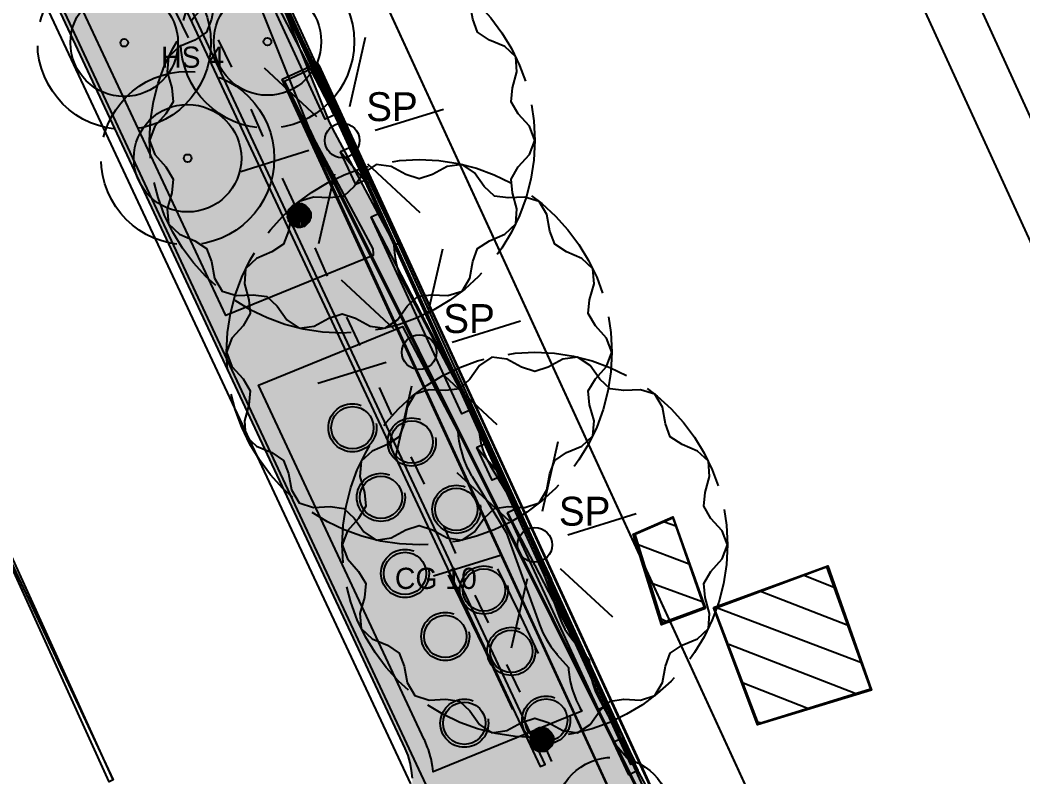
# Model space of a CAD drawing. Header units: metres. Extents: x 1 to 213, y 1 to 147.
# Drawn here: x 111.26 to 121.67, y 65.19 to 73.05 of the extents above; entities that cross this region are included whole.
import ezdxf
from ezdxf.enums import TextEntityAlignment as Align

# ---------------------------------------------------------------- set-up
doc = ezdxf.new("R2010")
doc.units = ezdxf.units.M
doc.linetypes.add('DASHED', pattern=[1.524, 1.27, -0.254])
for name, color, linetype in [('00-BASE-ARQUITECTURA', 8, 'Continuous'), ('PJ-ARBOLES', 94, 'Continuous'), ('PJ-ARBUSTOS', 82, 'Continuous'), ('PJ-COPA-ADULTA', 8, 'DASHED'), ('PJ-ETIQUETAS', 7, 'Continuous'), ('PJ-GRAVILLA', 42, 'Continuous'), ('PJ-HERBACEAS', 212, 'Continuous'), ('PJ-LIMITE-JARDIN', 7, 'Continuous'), ('PJ-MASAS', 92, 'Continuous'), ('PJ-MASAS-RELLENO', 92, 'Continuous'), ('PJ-RIEGO-SECTORES', 5, 'Continuous')]:
    doc.layers.add(name, color=color, linetype=linetype)

# ---------------------------------------------------------------- blocks, each defined once
blk = doc.blocks.new('PJ_SP')
for p, q in [((0.08, 0.351), (0.244, 1.073)), ((-0.264, 0.245), (-0.807, 0.748)), ((0.344, 0.106), (1.051, 0.325)), ((-0.344, -0.106), (-1.051, -0.325)), ((0.264, -0.245), (0.807, -0.748)), ((-0.08, -0.351), (-0.244, -1.073))]:
    blk.add_line(p, q)
blk.add_lwpolyline([(2, 0), (1.945, 0.146), (1.829, 0.276), (1.755, 0.401), (1.768, 0.545), (1.815, 0.712), (1.802, 0.868), (1.689, 0.975), (1.529, 1.042), (1.407, 1.122), (1.356, 1.258), (1.326, 1.429), (1.247, 1.564), (1.098, 1.611), (0.925, 1.602), (0.781, 1.622), (0.676, 1.722), (0.575, 1.863), (0.445, 1.95), (0.291, 1.928), (0.138, 1.845), (0, 1.8), (-0.138, 1.845), (-0.291, 1.928), (-0.445, 1.95), (-0.575, 1.863), (-0.676, 1.722), (-0.781, 1.622), (-0.925, 1.602), (-1.098, 1.611), (-1.247, 1.564), (-1.326, 1.429), (-1.356, 1.258), (-1.407, 1.122), (-1.529, 1.042), (-1.689, 0.975), (-1.802, 0.868), (-1.815, 0.712), (-1.768, 0.545), (-1.755, 0.401), (-1.829, 0.276), (-1.945, 0.146), (-2, 0), (-1.945, -0.146), (-1.829, -0.276), (-1.755, -0.401), (-1.768, -0.545), (-1.815, -0.712), (-1.802, -0.868), (-1.689, -0.975), (-1.529, -1.042), (-1.407, -1.122), (-1.356, -1.258), (-1.326, -1.429), (-1.247, -1.564), (-1.098, -1.611), (-0.925, -1.602), (-0.781, -1.622), (-0.676, -1.722), (-0.575, -1.863), (-0.445, -1.95), (-0.291, -1.928), (-0.138, -1.845), (0, -1.8), (0.138, -1.845), (0.291, -1.928), (0.445, -1.95), (0.575, -1.863), (0.676, -1.722), (0.781, -1.622), (0.925, -1.602), (1.098, -1.611), (1.247, -1.564), (1.326, -1.429), (1.356, -1.258), (1.407, -1.122), (1.529, -1.042), (1.689, -0.975), (1.802, -0.868), (1.815, -0.712), (1.768, -0.545), (1.755, -0.401), (1.829, -0.276), (1.945, -0.146), (2, 0)], close=True)
blk.add_circle((0, 0), 0.18)
at = {"flags": 1}
for tag, p, height in [('CODIGO', (0.15, 0.15), 0.2), ('ESPECIE', (0.15, -0.1), 0.15), ('ZONA', (0.15, -0.3), 0.15)]:
    blk.add_attdef(tag, p, '', height=height, dxfattribs=at)
blk = doc.blocks.new('PJ_CG')
blk.add_circle((0, 0), 0.22)
at = {"flags": 1}
for tag, p, height in [('CODIGO', (0.15, 0.15), 0.2), ('ESPECIE', (0.15, -0.1), 0.15), ('ZONA', (0.15, -0.3), 0.15)]:
    blk.add_attdef(tag, p, '', height=height, dxfattribs=at)
blk = doc.blocks.new('PJ_HS')
for radius in [0.558, 0.04]:
    blk.add_circle((0, 0), radius)
at = {"flags": 1}
for tag, p, height in [('CODIGO', (0.15, 0.15), 0.2), ('ESPECIE', (0.15, -0.1), 0.15), ('ZONA', (0.15, -0.3), 0.15)]:
    blk.add_attdef(tag, p, '', height=height, dxfattribs=at)

msp = doc.modelspace()

# ---------------------------------------------------------------- hatches: boundary and pattern name
at = {"layer": 'PJ-GRAVILLA'}
h = msp.add_hatch(dxfattribs=at)
h.set_pattern_fill('GRAVEL', scale=0.03)
h.paths.add_polyline_path([(96.457, 105.666), (98.275, 106.618), (98.292, 106.626), (98.306, 106.613), (98.72, 106.2), (98.733, 106.186), (98.739, 106.168), (98.923, 105.579), (98.947, 105.515), (98.975, 105.453), (99.009, 105.393), (99.385, 104.792), (99.394, 104.775), (99.402, 104.757), (99.952, 103.304), (99.986, 103.227), (100.028, 103.153), (100.077, 103.085), (100.134, 103.022), (100.262, 102.893), (100.276, 102.878), (100.285, 102.859), (100.855, 101.394), (100.884, 101.327), (100.919, 101.264), (100.96, 101.203), (101.148, 100.953), (101.158, 100.938), (101.165, 100.922), (101.76, 99.436), (101.797, 99.356), (102.429, 98.178), (102.437, 98.16), (102.438, 98.141), (102.438, 98.131), (102.441, 98.056), (102.452, 97.982), (102.469, 97.909), (102.494, 97.838), (102.525, 97.769), (103.794, 95.272), (103.803, 95.249), (103.81, 95.226), (103.893, 94.868), (103.914, 94.794), (103.942, 94.722), (103.977, 94.653), (104.018, 94.588), (104.065, 94.527), (104.189, 94.383), (104.201, 94.368), (104.202, 94.333), (104.21, 94.253), (104.226, 94.175), (104.25, 94.099), (104.281, 94.026), (104.319, 93.956), (104.677, 93.369), (104.686, 93.353), (104.693, 93.337), (105.277, 91.836), (105.307, 91.768), (105.344, 91.702), (105.735, 91.077), (105.744, 91.06), (105.752, 91.042), (106.302, 89.59), (106.336, 89.513), (106.378, 89.439), (106.427, 89.37), (106.484, 89.307), (106.613, 89.178), (106.626, 89.164), (106.627, 89.145), (106.627, 89.137), (106.631, 89.062), (106.641, 88.986), (106.659, 88.913), (106.684, 88.841), (106.715, 88.772), (107.5, 87.241), (107.516, 87.207), (108.087, 85.779), (108.116, 85.715), (108.15, 85.654), (108.19, 85.596), (108.379, 85.344), (108.39, 85.328), (108.398, 85.309), (108.76, 84.302), (108.792, 84.227), (108.83, 84.156), (109.262, 83.449), (109.272, 83.431), (109.28, 83.413), (109.642, 82.406), (109.673, 82.331), (109.712, 82.26), (110.146, 81.551), (110.154, 81.535), (110.161, 81.519), (110.723, 80.075), (110.76, 79.993), (110.806, 79.916), (110.861, 79.845), (111.022, 79.657), (111.036, 79.639), (111.045, 79.619), (111.638, 78.094), (111.675, 78.012), (112.572, 76.303), (112.579, 76.288), (112.584, 76.271), (112.668, 75.906), (112.689, 75.832), (112.717, 75.76), (112.752, 75.692), (112.793, 75.627), (112.84, 75.566), (112.965, 75.42), (112.976, 75.406), (112.985, 75.39), (113.585, 74.103), (113.593, 74.083), (113.594, 74.078), (113.601, 74.011), (113.617, 73.934), (113.64, 73.86), (113.67, 73.787), (113.708, 73.718), (113.752, 73.653), (113.848, 73.524), (113.858, 73.51), (113.865, 73.494), (114.46, 72.008), (114.497, 71.927), (115.128, 70.749), (115.137, 70.732), (115.138, 70.712), (115.138, 70.709), (115.142, 70.632), (115.153, 70.555), (115.171, 70.48), (115.197, 70.407), (115.23, 70.336), (116.011, 68.853), (116.019, 68.835), (116.02, 68.802), (116.028, 68.722), (116.044, 68.644), (116.068, 68.568), (116.099, 68.494), (116.137, 68.424), (116.494, 67.839), (116.504, 67.821), (116.512, 67.802), (116.852, 66.857), (116.88, 66.79), (116.913, 66.726), (116.953, 66.665), (116.997, 66.608), (117.153, 66.426), (117.165, 66.41), (117.167, 66.37), (117.167, 66.37), (117.17, 66.313), (117.182, 66.235), (117.201, 66.158), (117.228, 66.084), (117.262, 66.012), (117.775, 65.06), (117.783, 65.043), (117.789, 65.025), (117.983, 64.407), (118.007, 64.339), (118.038, 64.274), (118.922, 62.589), (118.929, 62.574), (118.934, 62.557), (119.018, 62.192), (119.039, 62.118), (119.067, 62.046), (119.102, 61.977), (119.143, 61.912), (119.19, 61.851), (119.313, 61.709), (119.326, 61.691), (119.335, 61.672), (119.604, 61), (113.028, 61), (113.951, 62.424), (113.988, 62.487), (114.019, 62.554), (114.291, 63.213), (114.301, 63.235), (114.314, 63.255), (114.889, 64.045), (114.931, 64.11), (114.967, 64.179), (114.997, 64.251), (115.019, 64.326), (115.034, 64.402), (115.047, 64.494), (115.051, 64.514), (115.062, 64.531), (115.161, 64.657), (115.206, 64.722), (115.246, 64.792), (115.277, 64.865), (115.302, 64.941), (115.319, 65.019), (115.328, 65.099), (115.329, 65.179), (115.321, 65.258), (115.307, 65.337), (115.284, 65.413), (115.254, 65.487), (96.449, 105.64), (96.442, 105.657), (96.457, 105.666)])
at = {"layer": 'PJ-MASAS-RELLENO'}
for points in [[(113.378, 74.026), (113.382, 73.989), (113.385, 73.967), (113.401, 73.89), (113.407, 73.869), (113.43, 73.795), (113.437, 73.774), (113.468, 73.702), (113.477, 73.682), (113.514, 73.613), (113.525, 73.595), (113.569, 73.53), (113.576, 73.521), (113.666, 73.401), (114.256, 71.926), (114.26, 71.915), (114.298, 71.834), (114.303, 71.823), (114.919, 70.674), (114.922, 70.621), (114.923, 70.606), (113.391, 69.983), (111.523, 73.973), (113.103, 74.616), (113.378, 74.026)], [(115.802, 68.777), (115.809, 68.701), (115.813, 68.679), (115.828, 68.601), (115.834, 68.579), (115.857, 68.503), (115.865, 68.482), (115.896, 68.408), (115.905, 68.389), (115.944, 68.318), (115.949, 68.309), (116.304, 67.729), (116.305, 67.726), (116.307, 67.723), (116.645, 66.783), (116.649, 66.773), (116.676, 66.706), (116.685, 66.688), (116.718, 66.624), (116.728, 66.607), (116.768, 66.546), (116.779, 66.529), (116.824, 66.472), (116.83, 66.464), (116.949, 66.326), (116.95, 66.302), (116.953, 66.28), (116.964, 66.202), (116.968, 66.181), (116.988, 66.104), (116.994, 66.083), (117.021, 66.009), (117.029, 65.989), (117.063, 65.918), (117.068, 65.908), (117.087, 65.873), (115.544, 65.244), (115.541, 65.278), (115.538, 65.299), (115.523, 65.378), (115.517, 65.399), (115.495, 65.476), (115.487, 65.497), (115.457, 65.571), (115.453, 65.581), (113.731, 69.257), (115.228, 69.867), (115.802, 68.777)]]:
    msp.add_hatch(color=7, dxfattribs=at).paths.add_polyline_path(points)

# ---------------------------------------------------------------- linework, layer by layer
at = {"layer": '00-BASE-ARQUITECTURA'}
for points in [[(132.733, 32.681), (129.96, 38.513), (126.753, 45.678), (123.451, 52.758), (120.043, 60.007), (116.752, 67.225), (113.566, 74.21), (110.402, 81.365), (106.962, 88.477), (103.628, 95.705), (100.348, 102.806), (97.046, 109.993), (93.786, 117.105), (90.42, 124.481), (87.14, 131.54), (83.753, 138.843), (80.652, 145.574)], [(84.028, 140.663), (126.446, 48.45)], [(84.039, 140.642), (126.457, 48.429)], [(115.471, 65.109), (102.2, 93.472)], [(112.677, 91.906), (125.864, 63.013)], [(114.466, 86.752), (115.842, 83.883), (117.471, 80.222), (119.038, 76.676), (120.615, 73.215), (122.213, 69.723), (123.525, 66.844)], [(115.312, 65.119), (105.819, 85.386)], [(113.005, 72.866), (112.635, 73.628), (112.286, 74.337)], [(113.587, 74.221), (113.545, 74.2), (115.185, 70.728), (113.587, 74.221)], [(113.545, 74.2), (115.185, 70.728), (115.143, 70.707), (113.545, 74.2)], [(113.577, 74.104), (113.481, 74.062), (114.519, 72.062), (113.577, 74.104)], [(113.481, 74.062), (114.519, 72.062), (114.423, 72.02), (113.481, 74.062)], [(113.312, 72.845), (113.45, 72.559)], [(114.349, 72.602), (113.979, 72.432), (119.567, 61.246), (114.349, 72.602)], [(114.36, 72.58), (114, 72.411), (119.588, 61.225), (114.36, 72.58)], [(113.979, 72.432), (119.567, 61.246), (119.207, 61.076), (113.979, 72.432)], [(114, 72.411), (119.588, 61.225), (119.218, 61.055), (114, 72.411)], [(113.651, 72.125), (113.778, 71.84)], [(114.677, 71.723), (114.582, 71.681), (114.836, 71.385), (114.677, 71.723)], [(114.582, 71.681), (114.836, 71.385), (114.741, 71.342), (114.582, 71.681)], [(113.979, 71.406), (114.117, 71.109)], [(114.148, 71.141), (114.127, 71.141), (114.106, 71.131), (114.085, 71.12), (114.074, 71.109), (114.053, 71.088), (114.042, 71.067), (114.032, 71.046), (114.032, 71.025), (114.032, 71.004), (114.042, 70.982), (114.053, 70.961), (114.064, 70.94), (114.074, 70.919), (114.095, 70.908), (114.117, 70.908), (114.138, 70.898), (114.169, 70.898), (114.191, 70.908), (114.212, 70.908), (114.222, 70.919), (114.243, 70.94), (114.254, 70.961), (114.265, 70.982), (114.275, 71.004), (114.275, 71.025), (114.265, 71.046), (114.265, 71.067), (114.254, 71.088), (114.233, 71.109), (114.222, 71.12), (114.201, 71.131), (114.18, 71.141), (114.148, 71.141)], [(114.064, 71.088), (114.064, 70.94), (114.074, 71.109), (114.064, 71.088)], [(114.064, 70.94), (114.074, 71.109), (114.074, 70.929), (114.064, 70.94)], [(114.074, 71.109), (114.074, 70.929), (114.095, 71.12), (114.074, 71.109)], [(114.074, 70.929), (114.095, 71.12), (114.095, 70.919), (114.074, 70.929)], [(114.095, 71.12), (114.095, 70.919), (114.117, 71.131), (114.095, 71.12)], [(114.095, 70.919), (114.117, 71.131), (114.117, 70.908), (114.095, 70.919)], [(114.117, 71.131), (114.117, 70.908), (114.138, 71.141), (114.117, 71.131)], [(114.117, 70.908), (114.138, 71.141), (114.138, 70.898), (114.117, 70.908)], [(114.138, 71.141), (114.138, 70.898), (114.159, 71.141), (114.138, 71.141)], [(114.138, 70.898), (114.159, 71.141), (114.159, 70.898), (114.138, 70.898)], [(114.159, 71.141), (114.159, 70.898), (114.18, 71.131), (114.159, 71.141)], [(114.159, 70.898), (114.18, 71.131), (114.18, 70.898), (114.159, 70.898)], [(114.18, 71.131), (114.18, 70.898), (114.201, 71.131), (114.18, 71.131)], [(114.18, 70.898), (114.201, 71.131), (114.201, 70.908), (114.18, 70.898)], [(114.201, 71.131), (114.201, 70.908), (114.222, 71.12), (114.201, 71.131)], [(114.201, 70.908), (114.222, 71.12), (114.222, 70.919), (114.201, 70.908)], [(114.222, 71.12), (114.222, 70.919), (114.243, 71.099), (114.222, 71.12)], [(114.032, 71.025), (114.032, 71.004), (114.042, 71.056), (114.032, 71.025)], [(114.032, 71.004), (114.042, 71.056), (114.042, 70.982), (114.032, 71.004)], [(114.042, 71.078), (114.042, 70.961), (114.064, 71.088), (114.042, 71.078)], [(114.042, 70.961), (114.064, 71.088), (114.064, 70.94), (114.042, 70.961)], [(114.042, 71.056), (114.042, 70.982), (114.042, 71.078), (114.042, 71.056)], [(114.042, 70.982), (114.042, 71.078), (114.042, 70.961), (114.042, 70.982)], [(114.222, 70.919), (114.243, 71.099), (114.243, 70.94), (114.222, 70.919)], [(114.243, 71.099), (114.243, 70.94), (114.254, 71.088), (114.243, 71.099)], [(114.243, 70.94), (114.254, 71.088), (114.254, 70.951), (114.243, 70.94)], [(114.254, 71.088), (114.254, 70.951), (114.265, 71.067), (114.254, 71.088)], [(114.254, 70.951), (114.265, 71.067), (114.265, 70.972), (114.254, 70.951)], [(114.265, 70.972), (114.265, 71.067), (114.275, 71.046), (114.265, 70.972)], [(114.265, 70.972), (114.275, 70.993), (114.275, 71.046), (114.265, 70.972)], [(114.275, 70.993), (114.275, 71.046), (114.275, 71.014), (114.275, 70.993)], [(114.995, 71.046), (114.9, 71.004), (115.937, 69.003), (114.995, 71.046)], [(114.9, 71.004), (115.937, 69.003), (115.842, 68.961), (114.9, 71.004)], [(115.185, 70.728), (115.143, 70.707), (116.773, 67.236), (115.185, 70.728)], [(115.143, 70.707), (116.773, 67.236), (116.731, 67.215), (115.143, 70.707)], [(114.318, 70.686), (114.445, 70.39)], [(114.646, 69.966), (114.783, 69.67)], [(114.984, 69.236), (115.111, 68.95)], [(110.635, 68.654), (110.592, 68.633), (112.222, 65.162), (110.635, 68.654)], [(110.592, 68.633), (112.222, 65.162), (112.18, 65.14), (110.592, 68.633)], [(116.096, 68.654), (116, 68.612), (116.254, 68.315), (116.096, 68.654)], [(116, 68.612), (116.254, 68.315), (116.159, 68.273), (116, 68.612)], [(115.312, 68.516), (115.45, 68.231)], [(116.413, 67.977), (116.318, 67.934), (117.355, 65.934), (116.413, 67.977)], [(116.318, 67.934), (117.355, 65.934), (117.26, 65.892), (116.318, 67.934)], [(115.651, 67.797), (115.778, 67.511)], [(117.948, 67.839), (118.064, 67.797)], [(117.672, 67.606), (118.202, 67.405)], [(116.371, 65.892), (116.074, 66.527), (115.704, 67.289)], [(116.212, 67.352), (116.424, 66.918), (116.635, 66.474)], [(119.387, 67.289), (119.704, 67.162)], [(116.773, 67.236), (116.731, 67.215), (117.641, 65.341), (116.773, 67.236)], [(116.731, 67.215), (117.641, 65.341), (117.598, 65.32), (116.731, 67.215)], [(117.789, 67.215), (118.339, 67.014)], [(115.979, 67.077), (116.117, 66.791)], [(118.942, 67.119), (119.842, 66.77)], [(118.487, 66.95), (119.99, 66.379)], [(117.916, 66.834), (117.979, 66.802)], [(118.614, 66.569), (119.927, 66.061)], [(116.307, 66.357), (116.445, 66.072)], [(118.763, 66.167), (119.44, 65.902)], [(116.667, 65.701), (116.646, 65.701), (116.625, 65.691), (116.604, 65.68), (116.593, 65.67), (116.572, 65.648), (116.561, 65.627), (116.551, 65.606), (116.551, 65.585), (116.551, 65.564), (116.561, 65.543), (116.572, 65.521), (116.582, 65.5), (116.593, 65.479), (116.614, 65.468), (116.635, 65.458), (116.656, 65.458), (116.688, 65.458), (116.709, 65.458), (116.731, 65.468), (116.741, 65.479), (116.762, 65.5), (116.773, 65.521), (116.783, 65.543), (116.794, 65.564), (116.794, 65.585), (116.783, 65.606), (116.783, 65.627), (116.773, 65.648), (116.752, 65.67), (116.741, 65.68), (116.72, 65.691), (116.699, 65.701), (116.667, 65.701)], [(116.635, 65.691), (116.635, 65.468), (116.656, 65.701), (116.635, 65.691)], [(116.635, 65.468), (116.656, 65.701), (116.656, 65.458), (116.635, 65.468)], [(116.656, 65.701), (116.656, 65.458), (116.678, 65.701), (116.656, 65.701)], [(116.656, 65.458), (116.678, 65.701), (116.678, 65.458), (116.656, 65.458)], [(116.678, 65.701), (116.678, 65.458), (116.699, 65.691), (116.678, 65.701)], [(118.911, 65.765), (118.953, 65.754)], [(116.551, 65.585), (116.551, 65.564), (116.561, 65.617), (116.551, 65.585)], [(116.551, 65.564), (116.561, 65.617), (116.561, 65.543), (116.551, 65.564)], [(116.561, 65.638), (116.561, 65.521), (116.582, 65.648), (116.561, 65.638)], [(116.561, 65.521), (116.582, 65.648), (116.582, 65.5), (116.561, 65.521)], [(116.561, 65.617), (116.561, 65.543), (116.561, 65.638), (116.561, 65.617)], [(116.561, 65.543), (116.561, 65.638), (116.561, 65.521), (116.561, 65.543)], [(116.582, 65.648), (116.582, 65.5), (116.593, 65.67), (116.582, 65.648)], [(116.582, 65.5), (116.593, 65.67), (116.593, 65.49), (116.582, 65.5)], [(116.593, 65.67), (116.593, 65.49), (116.614, 65.68), (116.593, 65.67)], [(116.593, 65.49), (116.614, 65.68), (116.614, 65.479), (116.593, 65.49)], [(116.614, 65.68), (116.614, 65.479), (116.635, 65.691), (116.614, 65.68)], [(116.614, 65.479), (116.635, 65.691), (116.635, 65.468), (116.614, 65.479)], [(116.646, 65.638), (116.773, 65.352)], [(116.678, 65.458), (116.699, 65.691), (116.699, 65.458), (116.678, 65.458)], [(116.699, 65.691), (116.699, 65.458), (116.72, 65.691), (116.699, 65.691)], [(116.699, 65.458), (116.72, 65.691), (116.72, 65.468), (116.699, 65.458)], [(116.72, 65.691), (116.72, 65.468), (116.741, 65.68), (116.72, 65.691)], [(116.72, 65.468), (116.741, 65.68), (116.741, 65.479), (116.72, 65.468)], [(116.741, 65.68), (116.741, 65.479), (116.762, 65.659), (116.741, 65.68)], [(116.741, 65.479), (116.762, 65.659), (116.762, 65.5), (116.741, 65.479)], [(116.762, 65.659), (116.762, 65.5), (116.773, 65.638), (116.762, 65.659)], [(116.762, 65.5), (116.773, 65.638), (116.773, 65.511), (116.762, 65.5)], [(116.773, 65.638), (116.773, 65.511), (116.783, 65.627), (116.773, 65.638)], [(116.773, 65.511), (116.783, 65.627), (116.783, 65.532), (116.773, 65.511)], [(116.783, 65.532), (116.783, 65.627), (116.794, 65.606), (116.783, 65.532)], [(116.783, 65.532), (116.794, 65.553), (116.794, 65.606), (116.783, 65.532)], [(116.794, 65.553), (116.794, 65.606), (116.794, 65.574), (116.794, 65.553)], [(117.514, 65.595), (117.418, 65.553), (117.672, 65.257), (117.514, 65.595)], [(117.418, 65.553), (117.672, 65.257), (117.577, 65.214), (117.418, 65.553)]]:
    msp.add_lwpolyline(points, dxfattribs=at)
for points in [[(97.564, 106.077), (116.656, 65.299), (116.709, 65.32), (97.607, 106.098)], [(118.371, 66.94), (117.916, 66.77), (117.62, 67.712), (118.032, 67.892)], [(118.36, 66.95), (117.926, 66.791), (117.641, 67.712), (118.032, 67.881)], [(118.456, 66.95), (119.641, 67.384), (120.096, 66.093), (118.911, 65.733)], [(118.466, 66.94), (119.63, 67.373), (120.086, 66.103), (118.921, 65.744)]]:
    msp.add_lwpolyline(points, close=True, dxfattribs=at)
at = {"layer": 'PJ-COPA-ADULTA'}
for centre, radius in [((112.338, 72.813), 0.9), ((114.6, 71.8), 2), ((113.825, 72.826), 0.9), ((112.996, 71.615), 0.9), ((115.4, 69.6), 2), ((116.6, 67.6), 2), ((114.707, 68.816), 0.25), ((115.323, 68.669), 0.25), ((115.003, 68.094), 0.25), ((115.786, 67.97), 0.25), ((115.253, 67.304), 0.25), ((116.072, 67.132), 0.25), ((115.671, 66.65), 0.25), ((116.356, 66.495), 0.25), ((116.718, 65.781), 0.25), ((115.869, 65.749), 0.25), ((117.412, 64.796), 0.6)]:
    msp.add_circle(centre, radius, dxfattribs=at)
at = {"layer": 'PJ-LIMITE-JARDIN'}
for points in [[(115.329, 65.179), (115.321, 65.258), (115.307, 65.337), (115.284, 65.413), (115.254, 65.487), (96.449, 105.64)], [(113.865, 73.494), (114.46, 72.008), (114.497, 71.927), (115.128, 70.749), (115.137, 70.732), (115.138, 70.712), (115.138, 70.709), (115.142, 70.632), (115.153, 70.555), (115.171, 70.48), (115.197, 70.407), (115.23, 70.336), (116.011, 68.853), (116.019, 68.835), (116.02, 68.802), (116.028, 68.722), (116.044, 68.644), (116.068, 68.568), (116.099, 68.494), (116.137, 68.424), (116.494, 67.839), (116.504, 67.821), (116.512, 67.802), (116.852, 66.857), (116.88, 66.79), (116.913, 66.726), (116.953, 66.665), (116.997, 66.608), (117.153, 66.426), (117.165, 66.41), (117.167, 66.37), (117.167, 66.37), (117.17, 66.313), (117.182, 66.235), (117.201, 66.158), (117.228, 66.084), (117.262, 66.012), (117.775, 65.06)]]:
    msp.add_lwpolyline(points, dxfattribs=at)
at = {"layer": 'PJ-MASAS'}
msp.add_lwpolyline([(113.666, 73.401), (114.256, 71.926), (114.26, 71.915), (114.298, 71.834), (114.303, 71.823), (114.919, 70.674), (114.922, 70.621), (114.923, 70.606), (113.391, 69.983), (111.523, 73.973)], dxfattribs=at)
msp.add_lwpolyline([(115.802, 68.777), (115.809, 68.701), (115.813, 68.679), (115.828, 68.601), (115.834, 68.579), (115.857, 68.503), (115.865, 68.482), (115.896, 68.408), (115.905, 68.389), (115.944, 68.318), (115.949, 68.309), (116.304, 67.729), (116.305, 67.726), (116.307, 67.723), (116.645, 66.783), (116.649, 66.773), (116.676, 66.706), (116.685, 66.688), (116.718, 66.624), (116.728, 66.607), (116.768, 66.546), (116.779, 66.529), (116.824, 66.472), (116.83, 66.464), (116.949, 66.326), (116.95, 66.302), (116.953, 66.28), (116.964, 66.202), (116.968, 66.181), (116.988, 66.104), (116.994, 66.083), (117.021, 66.009), (117.029, 65.989), (117.063, 65.918), (117.068, 65.908), (117.087, 65.873), (115.544, 65.244), (115.541, 65.278), (115.538, 65.299), (115.523, 65.378), (115.517, 65.399), (115.495, 65.476), (115.487, 65.497), (115.457, 65.571), (115.453, 65.581), (113.731, 69.257), (115.228, 69.867), (115.802, 68.777)], close=True, dxfattribs=at)
at = {"layer": 'PJ-RIEGO-SECTORES'}
for points in [[(115.329, 65.179), (115.321, 65.258), (115.307, 65.337), (115.284, 65.413), (115.254, 65.487), (96.449, 105.64)], [(113.865, 73.494), (114.46, 72.008), (114.497, 71.927), (115.128, 70.749), (115.137, 70.732), (115.138, 70.712), (115.138, 70.709), (115.142, 70.632), (115.153, 70.555), (115.171, 70.48), (115.197, 70.407), (115.23, 70.336), (116.011, 68.853), (116.019, 68.835), (116.02, 68.802), (116.028, 68.722), (116.044, 68.644), (116.068, 68.568), (116.099, 68.494), (116.137, 68.424), (116.494, 67.839), (116.504, 67.821), (116.512, 67.802), (116.852, 66.857), (116.88, 66.79), (116.913, 66.726), (116.953, 66.665), (116.997, 66.608), (117.153, 66.426), (117.165, 66.41), (117.167, 66.37), (117.167, 66.37), (117.17, 66.313), (117.182, 66.235), (117.201, 66.158), (117.228, 66.084), (117.262, 66.012), (117.775, 65.06)]]:
    msp.add_lwpolyline(points, dxfattribs=at)

# ---------------------------------------------------------------- block references
at = {"layer": 'PJ-ARBOLES'}
for p in [(114.6, 71.8), (115.4, 69.6), (116.6, 67.6)]:
    msp.add_blockref('PJ_SP', p, dxfattribs=at)
at = {"layer": 'PJ-ARBUSTOS'}
for p in [(112.338, 72.813), (113.825, 72.826), (112.996, 71.615)]:
    msp.add_blockref('PJ_HS', p, dxfattribs=at)
at = {"layer": 'PJ-HERBACEAS'}
for p in [(114.707, 68.816), (115.323, 68.669), (115.003, 68.094), (115.786, 67.97), (115.253, 67.304), (116.072, 67.132), (115.671, 66.65), (116.356, 66.495), (115.869, 65.749), (116.718, 65.781)]:
    msp.add_blockref('PJ_CG', p, dxfattribs=at)

# ---------------------------------------------------------------- texts
at = {"layer": 'PJ-ETIQUETAS'}
for s, p in [('HS 4', (113.048, 72.664)), ('CG 10', (115.573, 67.253))]:
    msp.add_text(s, height=0.22, dxfattribs=at).set_placement(p, align=Align.MIDDLE_CENTER)
for p in [(114.85, 72), (115.65, 69.8), (116.85, 67.8)]:
    msp.add_text('SP', height=0.3, dxfattribs=at).set_placement(p)

doc.saveas('drawing.dxf')
